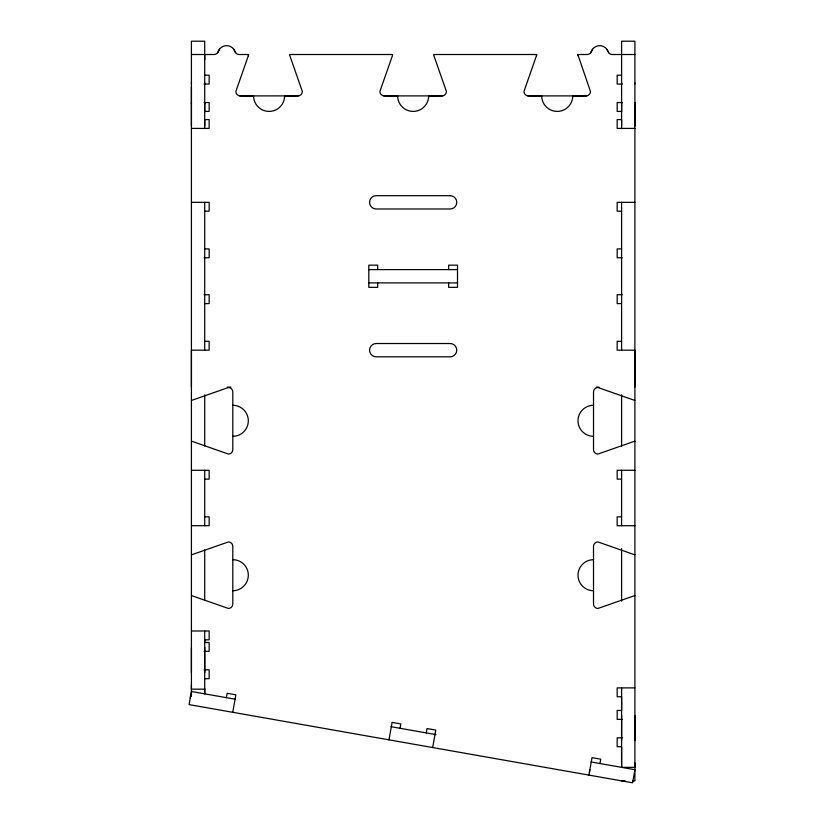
<?xml version="1.0" encoding="UTF-8"?>
<svg xmlns="http://www.w3.org/2000/svg" width="824" height="824" viewBox="0 0 824 824"><rect width="100%" height="100%" fill="white"/><g stroke="black" fill="none" stroke-linecap="round" stroke-linejoin="round"><path stroke-width="1.24" d="M204.713 128.585L204.713 41.2L191.415 41.2L191.415 689.152L204.713 689.152M191.415 387.126L191.415 350.169L209.152 350.169L209.152 341.301L204.713 341.301M191.415 126.02L191.415 102.918M191.415 87.148L191.415 103.773M191.415 84.069L191.415 82.843M204.713 84.069L204.713 82.843M204.713 693.849L204.723 630.988M204.713 126.02L204.713 119.604L209.152 119.552L209.152 128.42L191.415 128.42M204.713 111.899L204.713 102.918M621.595 128.585L621.605 41.2L634.902 41.2L634.902 767.35L621.595 767.35L621.605 687.896M621.595 126.02L621.595 119.604L617.166 119.552L617.166 128.42L634.902 128.42M621.605 111.899L621.605 102.918M621.595 84.069L621.595 82.843M634.902 84.069L634.902 82.843M634.902 387.126L634.902 350.169L617.166 350.169L617.166 341.301L621.605 341.301M634.902 126.02L634.902 102.918M190.251 698.052L190.828 694.776M226.353 697.66L227.125 693.293L235.86 694.828L232.77 712.296M389 739.849L392.09 722.38L400.825 723.925L400.052 728.292M426.266 732.907L427.028 728.54L435.772 730.085L432.682 747.553M588.913 775.096L592.003 757.627L600.737 759.172L599.965 763.539M589.376 772.479L589.84 769.853M634.902 54.508L612.242 54.508A4.439 4.439 0 0 1 608.061 51.551A8.868 8.868 0 0 0 591.344 51.551A4.439 4.439 0 0 1 587.162 54.508L577.809 54.508L590.478 91.464A4.439 4.439 0 0 1 586.049 95.903L528.39 95.893A4.439 4.439 0 0 1 523.961 91.464L536.527 55.466A4.398 4.398 0 0 0 536.63 54.508L433.743 54.508A4.419 4.419 0 0 0 433.929 55.775L446.423 91.464A4.439 4.439 0 0 1 441.983 95.893L384.334 95.893A4.439 4.439 0 0 1 379.895 91.464L392.389 55.775A4.419 4.419 0 0 0 392.574 54.508L289.677 54.508A4.439 4.439 0 0 0 289.873 55.775L302.357 91.464A4.439 4.439 0 0 1 297.917 95.903L240.268 95.893A4.439 4.439 0 0 1 235.839 91.464L248.323 55.775A4.439 4.439 0 0 0 248.508 54.508L239.156 54.508A4.439 4.439 0 0 1 234.974 51.551A8.868 8.868 0 0 0 218.247 51.551A4.439 4.439 0 0 1 214.075 54.508L191.415 54.508M217.629 52.715L219.503 49.203M590.715 52.715L592.59 49.203M298.731 95.821L284.62 95.893A15.522 15.522 0 0 1 269.098 111.415A15.522 15.522 0 0 1 253.576 95.893L239.465 95.821M442.797 95.821L428.676 95.893A15.522 15.522 0 0 1 413.164 111.415A15.522 15.522 0 0 1 397.642 95.893L383.521 95.821M586.853 95.821L572.742 95.893A15.522 15.522 0 0 1 557.22 111.415A15.522 15.522 0 0 1 541.698 95.893L527.587 95.821M204.713 75.2L209.152 75.2L209.152 84.069L204.084 84.069M621.595 75.2L617.166 75.2L617.166 84.069L622.233 84.069M204.084 102.547L209.152 102.547L209.152 111.415L204.713 111.415M622.233 102.547L617.166 102.547L617.166 111.415L621.595 111.415M191.415 202.333L209.152 202.333L209.152 211.202L204.713 211.202M634.902 202.333L617.166 202.333L617.166 211.202L621.605 211.202M204.713 248.9L209.152 248.9L209.152 257.768L204.084 257.768M621.605 248.9L617.166 248.9L617.166 257.768L622.233 257.768M368.812 269.603L457.505 269.603M368.812 282.9L457.505 282.9M204.084 294.734L209.152 294.734L209.152 303.603L204.713 303.603M622.233 294.734L617.166 294.734L617.166 303.603L621.605 303.603M227.403 387.126L230.916 387.126M596.339 387.126L598.976 387.126M191.415 470.277L209.152 470.277L209.152 479.146L204.713 479.146M634.902 470.277L617.166 470.277L617.166 479.146L621.595 479.146M204.713 516.844L209.152 516.844L209.152 525.712L191.415 525.712M621.595 516.844L617.166 516.844L617.166 525.712L634.902 525.712M191.415 630.988L209.152 630.988L209.152 639.857L204.713 639.857L204.713 642.493L209.152 642.493L209.152 651.362L204.084 651.362M204.084 669.84L209.152 669.84L209.152 678.708L204.713 678.708M634.902 687.896L617.166 687.896L617.166 696.764L621.595 696.764L621.595 710.484L617.166 710.484L617.166 719.352L622.233 719.352M622.233 737.83L617.166 737.83L617.166 746.699L621.595 746.699L621.595 767.35M621.595 780.874L625.231 780.874M632.482 780.874L634.902 780.874L634.902 762.921M235.077 699.195L191.405 691.501L189.098 704.602L632.585 782.8L634.902 769.698L591.045 761.963M391.039 726.696L435.989 734.627M606.814 49.203L608.689 52.715M233.728 49.203L235.602 52.715M634.902 102.547L634.902 103.773M621.595 102.547L621.595 103.773M204.713 102.547L204.713 103.773M634.902 715.479L634.902 740.611M621.595 202.333L621.595 350.169M621.595 394.871L621.595 446.052M621.595 470.277L621.595 525.712M621.595 548.671L621.595 601.19M621.595 715.479L621.595 718.806M621.605 719.352L621.595 740.611M448.637 269.603L448.637 265.163L457.505 265.163L457.505 287.339L448.637 287.339L448.637 282.9M377.68 269.603L377.68 265.163L368.812 265.163L368.812 287.339L377.68 287.339L377.68 282.9M204.713 54.508L204.713 59.678M204.713 202.333L204.713 350.169M204.713 394.871L204.713 446.052M204.713 470.277L204.713 525.712M204.713 549.958L204.713 599.903M204.723 647.499L204.723 650.816M204.713 651.362L204.723 672.621M204.713 688.565L204.713 693.695M191.415 647.489L191.415 672.621M191.415 684.713L191.415 696.27M191.415 595.793A4.439 4.439 0 0 1 192.682 595.979L228.372 608.462A4.439 4.439 0 0 0 232.801 604.033L232.801 546.374A4.439 4.439 0 0 0 228.372 541.945L192.682 554.428A4.439 4.439 0 0 1 191.415 554.614M191.415 441.376A4.439 4.439 0 0 1 192.682 441.561L228.372 454.055A4.439 4.439 0 0 0 232.801 449.616L232.801 391.966A4.439 4.439 0 0 0 228.372 387.527L192.682 400.021A4.439 4.439 0 0 1 191.415 400.207M536.63 54.508A4.439 4.439 0 0 1 536.445 55.775M577.995 55.775A4.419 4.419 0 0 1 577.809 54.508M248.508 54.508A4.419 4.419 0 0 1 248.323 55.775M232.801 559.681A15.522 15.522 0 0 1 248.323 575.204A15.522 15.522 0 0 1 232.801 590.726M232.801 405.264A15.522 15.522 0 0 1 248.323 420.786A15.522 15.522 0 0 1 232.801 436.308M634.902 400.207A4.439 4.439 0 0 1 633.635 400.021L597.946 387.527A4.439 4.439 0 0 0 593.517 391.966L593.517 449.616A4.439 4.439 0 0 0 597.946 454.055L633.635 441.561A4.439 4.439 0 0 1 634.902 441.376M634.902 554.614A4.439 4.439 0 0 1 633.635 554.428L597.946 541.945A4.439 4.439 0 0 0 593.507 546.374L593.517 604.033A4.439 4.439 0 0 0 597.946 608.462L633.635 595.979A4.439 4.439 0 0 1 634.902 595.793M593.517 436.308A15.522 15.522 0 0 1 577.985 420.786A15.522 15.522 0 0 1 593.517 405.264M593.517 590.726A15.522 15.522 0 0 1 577.985 575.204A15.522 15.522 0 0 1 593.517 559.681M450.12 195.679L376.197 195.679A6.654 6.654 0 0 0 369.554 202.333A6.654 6.654 0 0 0 376.197 208.987L450.12 208.987A6.654 6.654 0 0 0 456.764 202.333A6.654 6.654 0 0 0 450.12 195.679M450.12 343.515L376.197 343.515A6.654 6.654 0 0 0 369.554 350.169A6.654 6.654 0 0 0 376.197 356.823L450.12 356.823A6.654 6.654 0 0 0 456.764 350.169A6.654 6.654 0 0 0 450.12 343.515"/></g></svg>
